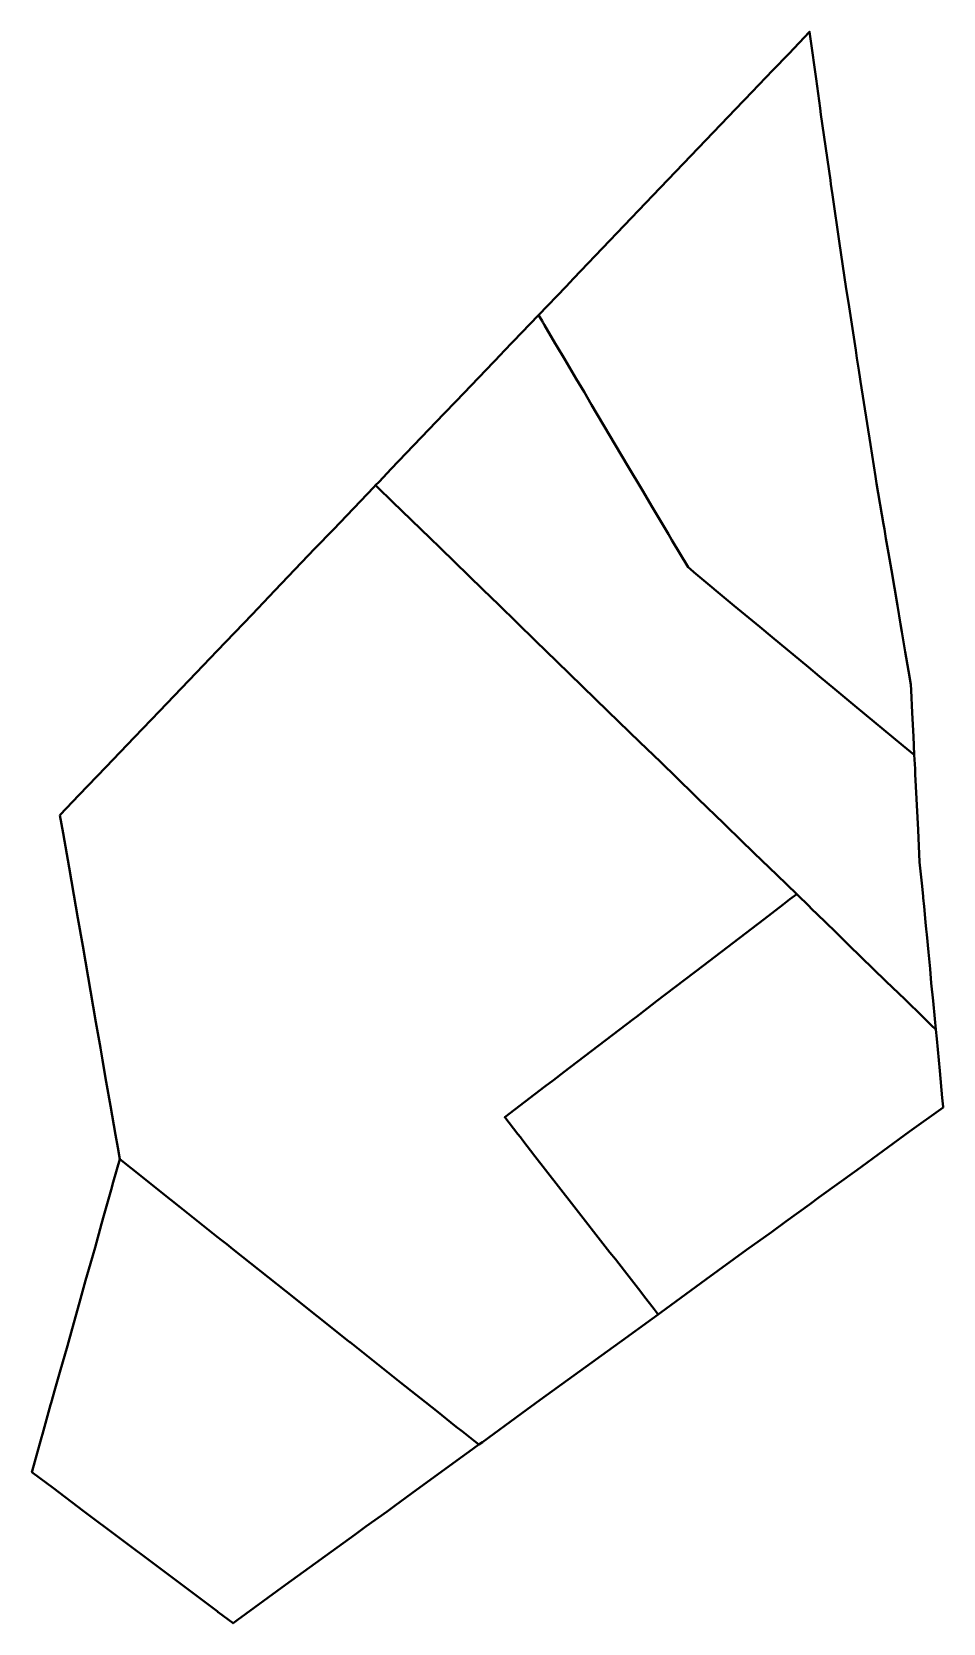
# Model space of a CAD drawing. Header units: metres. Extents: x 808069 to 808128, y 9157350 to 9157454.
import ezdxf

# ---------------------------------------------------------------- set-up
doc = ezdxf.new("R2010")
doc.units = ezdxf.units.M
doc.header["$MEASUREMENT"] = 0
doc.layers.add('2764-21247', color=1, linetype='Continuous')

msp = doc.modelspace()

# ---------------------------------------------------------------- linework, layer by layer
at = {"layer": '2764-21247', "color": 5, "lineweight": 40, "true_color": 0x0000ff}
msp.add_lwpolyline([(808101.84, 9157435.23), (808102.07, 9157434.85), (808102.13, 9157434.74), (808102.14, 9157434.72), (808102.23, 9157434.58), (808102.93, 9157433.38), (808103.04, 9157433.2), (808103.53, 9157432.38), (808104.29, 9157431.09), (808104.8, 9157430.24), (808104.81, 9157430.23), (808105.29, 9157429.4), (808107.64, 9157425.45), (808108.58, 9157423.86), (808109.25, 9157422.72), (808110.29, 9157420.97), (808110.52, 9157420.58), (808111.57, 9157418.82), (808111.72, 9157418.69), (808111.94, 9157418.51), (808114.58, 9157416.32), (808116.23, 9157414.95), (808117.04, 9157414.27), (808117.05, 9157414.27), (808119.4, 9157412.32), (808120.13, 9157411.72), (808121.13, 9157410.89), (808122.42, 9157409.81), (808125.57, 9157407.2), (808126.29, 9157406.61), (808126.23, 9157407.82), (808126.15, 9157409.35), (808126.08, 9157410.82), (808126.06, 9157411.2), (808125.91, 9157412.08), (808125.7, 9157413.33), (808125.48, 9157414.62), (808125.39, 9157415.13), (808125.19, 9157416.33), (808124.8, 9157418.63), (808124.61, 9157419.74), (808124.45, 9157420.69), (808124.35, 9157421.31), (808124.29, 9157421.62), (808123.84, 9157424.28), (808123.77, 9157424.72), (808123.44, 9157426.82), (808122.8, 9157430.92), (808122.78, 9157431.06), (808122.69, 9157431.64), (808122.56, 9157432.43), (808122.48, 9157432.96), (808122.05, 9157435.76), (808121.84, 9157437.09), (808121.43, 9157439.9), (808120.98, 9157443.06), (808120.91, 9157443.48), (808120.87, 9157443.76), (808120.84, 9157444.02), (808120.22, 9157448.29), (808120.16, 9157448.7), (808119.9, 9157450.61), (808119.84, 9157451.06), (808119.6, 9157452.76), (808119.48, 9157453.67), (808118.12, 9157452.24), (808117.08, 9157451.16), (808115.26, 9157449.26), (808115.25, 9157449.25), (808115.24, 9157449.23), (808115.16, 9157449.16), (808111.75, 9157445.59), (808109.28, 9157443.01), (808108.83, 9157442.54), (808104.6, 9157438.12), (808104.12, 9157437.62), (808103.63, 9157437.1)], close=True, dxfattribs=at)
at = {"layer": '2764-21247', "color": 132, "lineweight": 40, "true_color": 0x00cccc}
msp.add_lwpolyline([(808091.24, 9157424.16), (808091.37, 9157424.03), (808092.34, 9157423.09), (808094.79, 9157420.71), (808095.42, 9157420.1), (808095.45, 9157420.06), (808098.22, 9157417.37), (808099.26, 9157416.37), (808101.65, 9157414.04), (808103.03, 9157412.7), (808106.36, 9157409.47), (808108.44, 9157407.45), (808109.77, 9157406.16), (808113.06, 9157402.96), (808113.11, 9157402.91), (808113.16, 9157402.87), (808115.87, 9157400.23), (808117.34, 9157398.8), (808118.64, 9157397.55), (808119.47, 9157396.74), (808119.56, 9157396.65), (808120.49, 9157395.75), (808121.2, 9157395.05), (808122.02, 9157394.26), (808124.45, 9157391.89), (808125.69, 9157390.7), (808125.81, 9157390.58), (808126.73, 9157389.68), (808126.74, 9157389.68), (808127.19, 9157389.23), (808127.4, 9157389.03), (808127.69, 9157388.75), (808127.63, 9157389.44), (808127.52, 9157390.6), (808127.4, 9157391.77), (808127.32, 9157392.69), (808127.21, 9157393.78), (808127.1, 9157394.93), (808127.07, 9157395.28), (808127.03, 9157395.73), (808126.93, 9157396.75), (808126.87, 9157397.32), (808126.86, 9157397.4), (808126.8, 9157398.07), (808126.64, 9157399.64), (808126.54, 9157401.73), (808126.35, 9157405.37), (808126.34, 9157405.7), (808126.29, 9157406.61), (808125.57, 9157407.2), (808122.42, 9157409.81), (808121.13, 9157410.89), (808120.13, 9157411.72), (808119.4, 9157412.32), (808117.05, 9157414.27), (808117.04, 9157414.27), (808116.23, 9157414.95), (808114.58, 9157416.32), (808111.94, 9157418.51), (808111.72, 9157418.69), (808111.57, 9157418.82), (808110.52, 9157420.58), (808110.29, 9157420.97), (808109.25, 9157422.72), (808108.58, 9157423.86), (808107.64, 9157425.45), (808105.29, 9157429.4), (808104.81, 9157430.23), (808104.8, 9157430.24), (808104.29, 9157431.09), (808103.53, 9157432.38), (808103.04, 9157433.2), (808102.93, 9157433.38), (808102.23, 9157434.58), (808102.14, 9157434.72), (808102.13, 9157434.74), (808102.07, 9157434.85), (808101.84, 9157435.23), (808100.19, 9157433.52), (808099.57, 9157432.86), (808099.41, 9157432.69), (808096.48, 9157429.64), (808095.68, 9157428.8), (808092.26, 9157425.22), (808091.46, 9157424.39)], close=True, dxfattribs=at)
at = {"layer": '2764-21247', "color": 1, "lineweight": 40, "true_color": 0xff0000}
msp.add_lwpolyline([(808070.7, 9157402.7), (808070.9, 9157401.53), (808071.29, 9157399.29), (808071.6, 9157397.5), (808071.86, 9157396), (808072.18, 9157394.18), (808073.04, 9157389.22), (808073.33, 9157387.56), (808073.47, 9157386.75), (808073.71, 9157385.35), (808073.99, 9157383.77), (808074.31, 9157381.89), (808074.46, 9157381.07), (808074.59, 9157380.31), (808076.06, 9157379.13), (808077.28, 9157378.17), (808078.55, 9157377.16), (808080.93, 9157375.26), (808081.22, 9157375.03), (808081.55, 9157374.77), (808081.95, 9157374.45), (808085.39, 9157371.72), (808089.48, 9157368.46), (808089.56, 9157368.41), (808089.6, 9157368.37), (808092.86, 9157365.78), (808095.19, 9157363.93), (808096.48, 9157362.9), (808096.89, 9157362.58), (808097.65, 9157361.97), (808097.95, 9157361.73), (808098.19, 9157361.9), (808100.74, 9157363.76), (808101.95, 9157364.64), (808106.71, 9157368.1), (808107.25, 9157368.49), (808109.23, 9157369.92), (808109.63, 9157370.21), (808109.36, 9157370.55), (808108.68, 9157371.44), (808108.49, 9157371.68), (808107.43, 9157373.04), (808106.84, 9157373.79), (808106.49, 9157374.24), (808103.99, 9157377.45), (808101.61, 9157380.5), (808100.81, 9157381.53), (808100.66, 9157381.73), (808100.49, 9157381.94), (808099.64, 9157383.03), (808102.26, 9157385.03), (808102.81, 9157385.45), (808103.51, 9157385.99), (808107.98, 9157389.4), (808108.22, 9157389.58), (808109.41, 9157390.5), (808109.52, 9157390.58), (808112.57, 9157392.91), (808113.31, 9157393.47), (808116.53, 9157395.93), (808117.76, 9157396.87), (808117.98, 9157397.05), (808118.2, 9157397.22), (808118.64, 9157397.55), (808117.34, 9157398.8), (808115.87, 9157400.23), (808113.16, 9157402.87), (808113.11, 9157402.91), (808113.06, 9157402.96), (808109.77, 9157406.16), (808108.44, 9157407.45), (808106.36, 9157409.47), (808103.03, 9157412.7), (808101.65, 9157414.04), (808099.26, 9157416.37), (808098.22, 9157417.37), (808095.45, 9157420.06), (808095.42, 9157420.1), (808094.79, 9157420.71), (808092.34, 9157423.09), (808091.37, 9157424.03), (808091.24, 9157424.16), (808091.12, 9157424.04), (808088.49, 9157421.29), (808087.29, 9157420.04), (808084.69, 9157417.32), (808083.2, 9157415.76), (808080.93, 9157413.39), (808079.56, 9157411.95), (808077.18, 9157409.47), (808075.55, 9157407.76), (808073.69, 9157405.82), (808071.95, 9157404.01)], close=True, dxfattribs=at)
at = {"layer": '2764-21247', "color": 4, "lineweight": 40, "true_color": 0x00ffff}
msp.add_lwpolyline([(808099.64, 9157383.03), (808100.49, 9157381.94), (808100.66, 9157381.73), (808100.81, 9157381.53), (808101.61, 9157380.5), (808103.99, 9157377.45), (808106.49, 9157374.24), (808106.84, 9157373.79), (808107.43, 9157373.04), (808108.49, 9157371.68), (808108.68, 9157371.44), (808109.36, 9157370.55), (808109.63, 9157370.21), (808109.8, 9157370.34), (808112.73, 9157372.47), (808115.38, 9157374.4), (808116.99, 9157375.56), (808117.93, 9157376.25), (808119.47, 9157377.36), (808120.11, 9157377.83), (808122.55, 9157379.6), (808125.99, 9157382.1), (808128.17, 9157383.68), (808128.17, 9157383.71), (808128.11, 9157384.3), (808127.95, 9157386.05), (808127.75, 9157388.13), (808127.69, 9157388.75), (808127.4, 9157389.03), (808127.19, 9157389.23), (808126.74, 9157389.68), (808126.73, 9157389.68), (808125.81, 9157390.58), (808125.69, 9157390.7), (808124.45, 9157391.89), (808122.02, 9157394.26), (808121.2, 9157395.05), (808120.49, 9157395.75), (808119.56, 9157396.65), (808119.47, 9157396.74), (808118.64, 9157397.55), (808118.2, 9157397.22), (808117.98, 9157397.05), (808117.76, 9157396.87), (808116.53, 9157395.93), (808113.31, 9157393.47), (808112.57, 9157392.91), (808109.52, 9157390.58), (808109.41, 9157390.5), (808108.22, 9157389.58), (808107.98, 9157389.4), (808103.51, 9157385.99), (808102.81, 9157385.45), (808102.26, 9157385.03)], close=True, dxfattribs=at)
at = {"layer": '2764-21247', "color": 6, "lineweight": 40, "true_color": 0xff00ff}
msp.add_lwpolyline([(808068.89, 9157360.01), (808068.87, 9157359.95), (808070.28, 9157358.89), (808072.21, 9157357.43), (808074.61, 9157355.63), (808077.12, 9157353.75), (808080.92, 9157350.89), (808080.96, 9157350.86), (808080.99, 9157350.84), (808081.96, 9157350.11), (808082.24, 9157350.32), (808085.38, 9157352.6), (808089.91, 9157355.89), (808090.6, 9157356.4), (808091.98, 9157357.39), (808092.5, 9157357.77), (808093.58, 9157358.56), (808096.77, 9157360.87), (808097.31, 9157361.27), (808097.95, 9157361.73), (808097.65, 9157361.97), (808096.89, 9157362.58), (808096.48, 9157362.9), (808095.19, 9157363.93), (808092.86, 9157365.78), (808089.6, 9157368.37), (808089.56, 9157368.41), (808089.48, 9157368.46), (808085.39, 9157371.72), (808081.95, 9157374.45), (808081.55, 9157374.77), (808081.22, 9157375.03), (808080.93, 9157375.26), (808078.55, 9157377.16), (808077.28, 9157378.17), (808076.06, 9157379.13), (808074.59, 9157380.31), (808074.17, 9157378.81), (808074.03, 9157378.32), (808073.56, 9157376.64), (808073.4, 9157376.1), (808072.98, 9157374.57), (808072.68, 9157373.51), (808072.37, 9157372.41), (808071.97, 9157370.97), (808071.49, 9157369.27), (808071.18, 9157368.17), (808070.69, 9157366.45), (808070.39, 9157365.38), (808070.13, 9157364.46), (808070.09, 9157364.32), (808069.56, 9157362.42), (808069.5, 9157362.2), (808069.06, 9157360.63)], close=True, dxfattribs=at)

doc.saveas('drawing.dxf')
